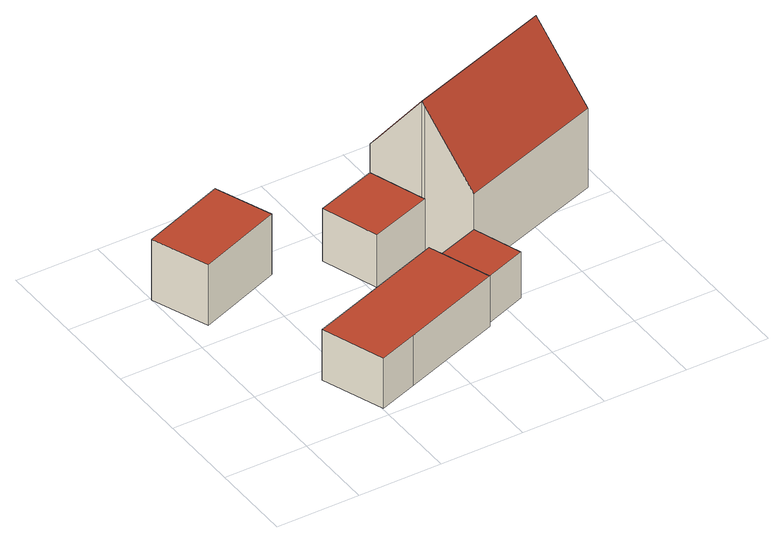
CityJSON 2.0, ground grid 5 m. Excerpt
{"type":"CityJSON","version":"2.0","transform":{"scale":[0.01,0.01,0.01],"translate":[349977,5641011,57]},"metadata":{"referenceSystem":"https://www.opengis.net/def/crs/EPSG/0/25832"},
"CityObjects":{
"building1":{"type":"Building","attributes":{"Geometrietyp2DReferenz":"3000","Gemeindeschluessel":"05362028","function":"31001_2463","roofType":"1000","measuredHeight":3.89},"address":[{"country":"Germany","locality":"Hürth","thoroughfareNumber":"189","thoroughfareName":"Horbeller Straße"}],"geometry":[{"type":"Solid","lod":"2","boundaries":[[[[0,1,2,3]],[[4,5,1,0]],[[6,7,5,4]],[[3,2,7,6]],[[4,0,3,6]],[[1,5,7,2]]]],"semantics":{"surfaces":[{"type":"WallSurface"},{"type":"RoofSurface"},{"type":"GroundSurface"}],"values":[[0,0,0,0,1,2]]}}]},
"building2":{"type":"Building","attributes":{"Geometrietyp2DReferenz":"3000","Gemeindeschluessel":"05362028","function":"31001_2724","roofType":"1000","measuredHeight":3.23},"address":[{"country":"Germany","locality":"Hürth","thoroughfareNumber":"189","thoroughfareName":"Horbeller Straße"}],"geometry":[{"type":"Solid","lod":"2","boundaries":[[[[8,9,10,11]],[[12,13,9,8]],[[14,15,13,12]],[[16,17,15,14]],[[18,19,17,16]],[[20,21,19,18]],[[22,23,21,20]],[[24,25,23,22]],[[11,10,25,24]],[[22,20,18,16,14,12,8,11,24]],[[9,13,15,17,19,21,23,25,10]]]],"semantics":{"surfaces":[{"type":"WallSurface"},{"type":"RoofSurface"},{"type":"GroundSurface"}],"values":[[0,0,0,0,0,0,0,0,0,1,2]]}}]},
"building3":{"type":"Building","attributes":{"Geometrietyp2DReferenz":"3000","Gemeindeschluessel":"05362028","function":"31001_1010","roofType":"1000","measuredHeight":3.39},"address":[{"country":"Germany","locality":"Hürth","thoroughfareNumber":"189","thoroughfareName":"Horbeller Straße"}],"geometry":[{"type":"Solid","lod":"2","boundaries":[[[[26,27,28,29]],[[30,31,27,26]],[[32,33,31,30]],[[29,28,33,32]],[[30,26,29,32]],[[27,31,33,28]]]],"semantics":{"surfaces":[{"type":"WallSurface"},{"type":"RoofSurface"},{"type":"GroundSurface"}],"values":[[0,0,0,0,1,2]]}}]},
"building4":{"type":"Building","attributes":{"Geometrietyp2DReferenz":"3000","Gemeindeschluessel":"05362028","function":"31001_2724","roofType":"1000","measuredHeight":2.98},"address":[{"country":"Germany","locality":"Hürth","thoroughfareNumber":"189","thoroughfareName":"Horbeller Straße"}],"geometry":[{"type":"Solid","lod":"2","boundaries":[[[[34,35,36,37]],[[18,38,35,34]],[[16,39,38,18]],[[14,40,39,16]],[[37,36,40,14]],[[16,18,34,37,14]],[[35,38,39,40,36]]]],"semantics":{"surfaces":[{"type":"WallSurface"},{"type":"RoofSurface"},{"type":"GroundSurface"}],"values":[[0,0,0,0,0,1,2]]}}]},
"building5":{"type":"Building","attributes":{"Geometrietyp2DReferenz":"3000","Gemeindeschluessel":"05362028","function":"31001_1010","roofType":"3100","measuredHeight":9.48},"address":[{"country":"Germany","locality":"Hürth","thoroughfareNumber":"189","thoroughfareName":"Horbeller Straße"}],"geometry":[{"type":"Solid","lod":"2","boundaries":[[[[41,42,43,44]],[[45,46,42,41]],[[47,48,46,45]],[[49,50,48,47]],[[51,52,50,49]],[[53,54,52,51]],[[44,43,54,53]],[[49,47,45,51]],[[41,44,53,51,45]],[[42,46,48,50,52,54,43]]]],"semantics":{"surfaces":[{"type":"WallSurface"},{"type":"RoofSurface"},{"type":"GroundSurface"}],"values":[[0,0,0,0,0,0,0,1,1,2]]}}]}
},
"vertices":[
[639,1337,436],[639,1337,47],[510,1678,47],[510,1678,436],[130,1145,436],[130,1145,47],[1,1487,436],[1,1487,47],
[978,646,377],[978,646,54],[752,566,54],[752,566,377],[1210,728,377],[1210,728,54],[1238,648,377],[1238,648,54],[1239,645,377],[1239,645,54],[1342,352,377],[1342,352,54],[738,137,377],[738,137,54],[501,53,377],[501,53,54],[368,430,377],[368,430,54],
[1384,1039,421],[1384,1039,82],[1267,1381,82],[1267,1381,421],[1011,912,421],[1011,912,82],[895,1254,421],[895,1254,82],
[1588,440,377],[1588,440,80],[1488,733,80],[1488,733,377],[1342,352,80],[1239,645,80],[1238,648,80],
[1384,1039,1018],[1384,1039,95],[1488,733,95],[1488,733,604],[1378,1057,1042],[1378,1057,95],[1267,1381,604],[1267,1381,95],[2157,1684,604],[2157,1684,95],[2267,1360,1042],[2267,1360,95],[2377,1037,604],[2377,1037,95]
]}
